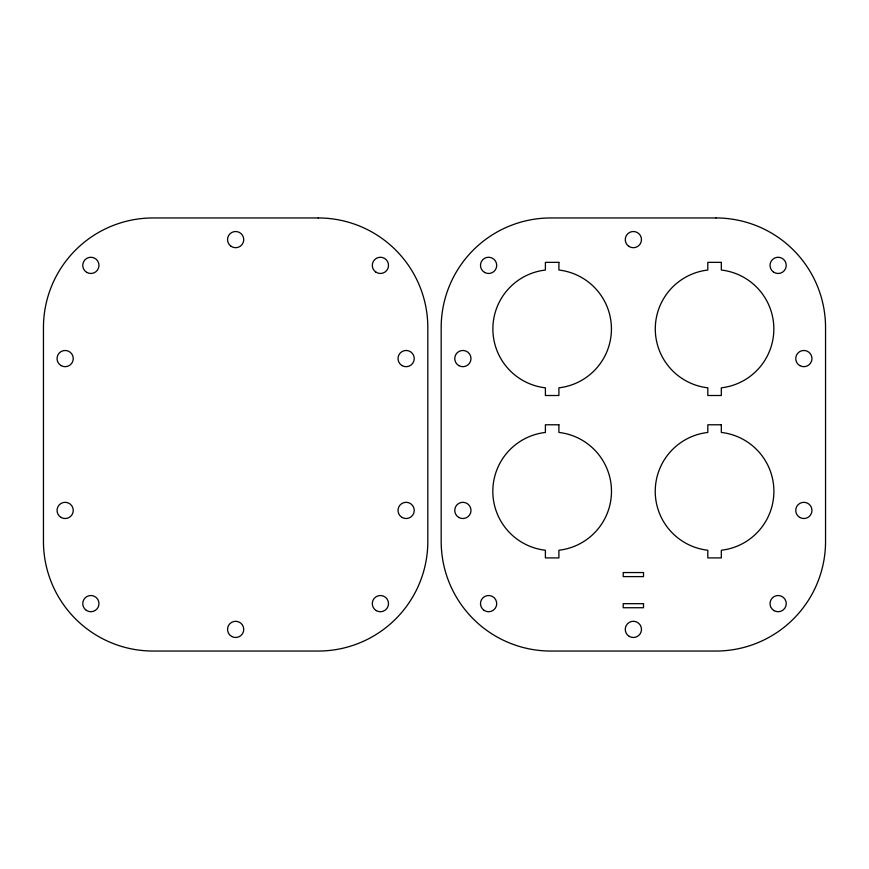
<?xml version="1.0" encoding="UTF-8"?>
<svg xmlns="http://www.w3.org/2000/svg" width="869" height="869" viewBox="0 0 869 869"><rect width="100%" height="100%" fill="white"/><g stroke="black" fill="none" stroke-linecap="round" stroke-linejoin="round"><path stroke-width="1.3" d="M318.195 217.956L153.074 217.956A109.624 109.624 0 0 0 43.45 327.58L43.45 541.42A109.624 109.624 0 0 0 153.074 651.044L318.195 651.044A109.624 109.624 0 0 0 427.82 541.42L427.82 327.58A109.624 109.624 0 0 0 318.195 217.956M715.926 217.956L550.805 217.956A109.624 109.624 0 0 0 441.18 327.58L441.18 541.42A109.624 109.624 0 0 0 550.805 651.044L715.926 651.044A109.624 109.624 0 0 0 825.55 541.42L825.55 327.58A109.624 109.624 0 0 0 715.926 217.956M558.908 262.362L545.395 262.362L545.395 270.042A59.277 59.277 0 0 0 545.395 387.824L545.395 395.504L558.908 395.504L558.908 387.824A59.277 59.277 0 0 0 558.908 270.042L558.908 262.362M721.324 262.362L707.811 262.362L707.811 270.042A59.277 59.277 0 0 0 707.811 387.824L707.811 395.504L721.324 395.504L721.324 387.824A59.277 59.277 0 0 0 721.324 270.042L721.324 262.362M558.908 424.778L545.395 424.778L545.395 432.447A59.277 59.277 0 0 0 545.395 550.24L545.395 557.909L558.908 557.909L558.908 550.24A59.277 59.277 0 0 0 558.908 432.447L558.908 424.778M721.324 424.778L707.811 424.778L707.811 432.447A59.277 59.277 0 0 0 707.811 550.24L707.811 557.909L721.324 557.909L721.324 550.24A59.277 59.277 0 0 0 721.324 432.447L721.324 424.778M643.516 572.552L623.214 572.552L623.214 576.614L643.516 576.614L643.516 572.552M643.516 603.683L623.214 603.683L623.214 607.735L643.516 607.735L643.516 603.683M375.853 272.095A8.125 8.125 0 0 0 388.508 265.947A8.125 8.125 0 0 0 376.853 258.071A8.125 8.125 0 0 0 375.853 272.095M402.065 365.61A8.125 8.125 0 0 0 414.252 358.571A8.125 8.125 0 0 0 402.065 351.543A8.125 8.125 0 0 0 402.065 365.61M402.065 517.457A8.125 8.125 0 0 0 414.252 510.429A8.125 8.125 0 0 0 402.065 503.39A8.125 8.125 0 0 0 402.065 517.457M376.342 610.657A8.125 8.125 0 0 0 388.519 603.629A8.125 8.125 0 0 0 376.342 596.59A8.125 8.125 0 0 0 376.342 610.657M86.324 610.353A8.125 8.125 0 0 0 98.968 604.205A8.125 8.125 0 0 0 87.324 596.319A8.125 8.125 0 0 0 86.324 610.353M61.091 517.457A8.125 8.125 0 0 0 73.268 510.429A8.125 8.125 0 0 0 61.091 503.39A8.125 8.125 0 0 0 61.091 517.457M231.578 636.423A8.125 8.125 0 0 0 243.754 629.395A8.125 8.125 0 0 0 231.578 622.367A8.125 8.125 0 0 0 231.578 636.423M61.091 365.61A8.125 8.125 0 0 0 73.268 358.571A8.125 8.125 0 0 0 61.091 351.543A8.125 8.125 0 0 0 61.091 365.61M231.089 246.329A8.125 8.125 0 0 0 243.733 240.181A8.125 8.125 0 0 0 232.088 232.305A8.125 8.125 0 0 0 231.089 246.329M86.813 272.41A8.125 8.125 0 0 0 98.99 265.371A8.125 8.125 0 0 0 86.813 258.343A8.125 8.125 0 0 0 86.813 272.41M774.073 610.657A8.125 8.125 0 0 0 786.249 603.629A8.125 8.125 0 0 0 774.073 596.59A8.125 8.125 0 0 0 774.073 610.657M484.044 610.353A8.125 8.125 0 0 0 496.699 604.205A8.125 8.125 0 0 0 485.043 596.319A8.125 8.125 0 0 0 484.044 610.353M629.297 636.423A8.125 8.125 0 0 0 641.485 629.395A8.125 8.125 0 0 0 629.297 622.367A8.125 8.125 0 0 0 629.297 636.423M773.573 272.095A8.125 8.125 0 0 0 786.228 265.947A8.125 8.125 0 0 0 774.583 258.071A8.125 8.125 0 0 0 773.573 272.095M799.795 365.61A8.125 8.125 0 0 0 811.972 358.571A8.125 8.125 0 0 0 799.795 351.543A8.125 8.125 0 0 0 799.795 365.61M799.795 517.457A8.125 8.125 0 0 0 811.972 510.429A8.125 8.125 0 0 0 799.795 503.39A8.125 8.125 0 0 0 799.795 517.457M458.81 517.457A8.125 8.125 0 0 0 470.998 510.429A8.125 8.125 0 0 0 458.81 503.39A8.125 8.125 0 0 0 458.81 517.457M458.81 365.61A8.125 8.125 0 0 0 470.998 358.571A8.125 8.125 0 0 0 458.81 351.543A8.125 8.125 0 0 0 458.81 365.61M628.808 246.329A8.125 8.125 0 0 0 641.463 240.181A8.125 8.125 0 0 0 629.819 232.305A8.125 8.125 0 0 0 628.808 246.329M484.533 272.41A8.125 8.125 0 0 0 496.72 265.371A8.125 8.125 0 0 0 484.533 258.343A8.125 8.125 0 0 0 484.533 272.41"/></g></svg>
